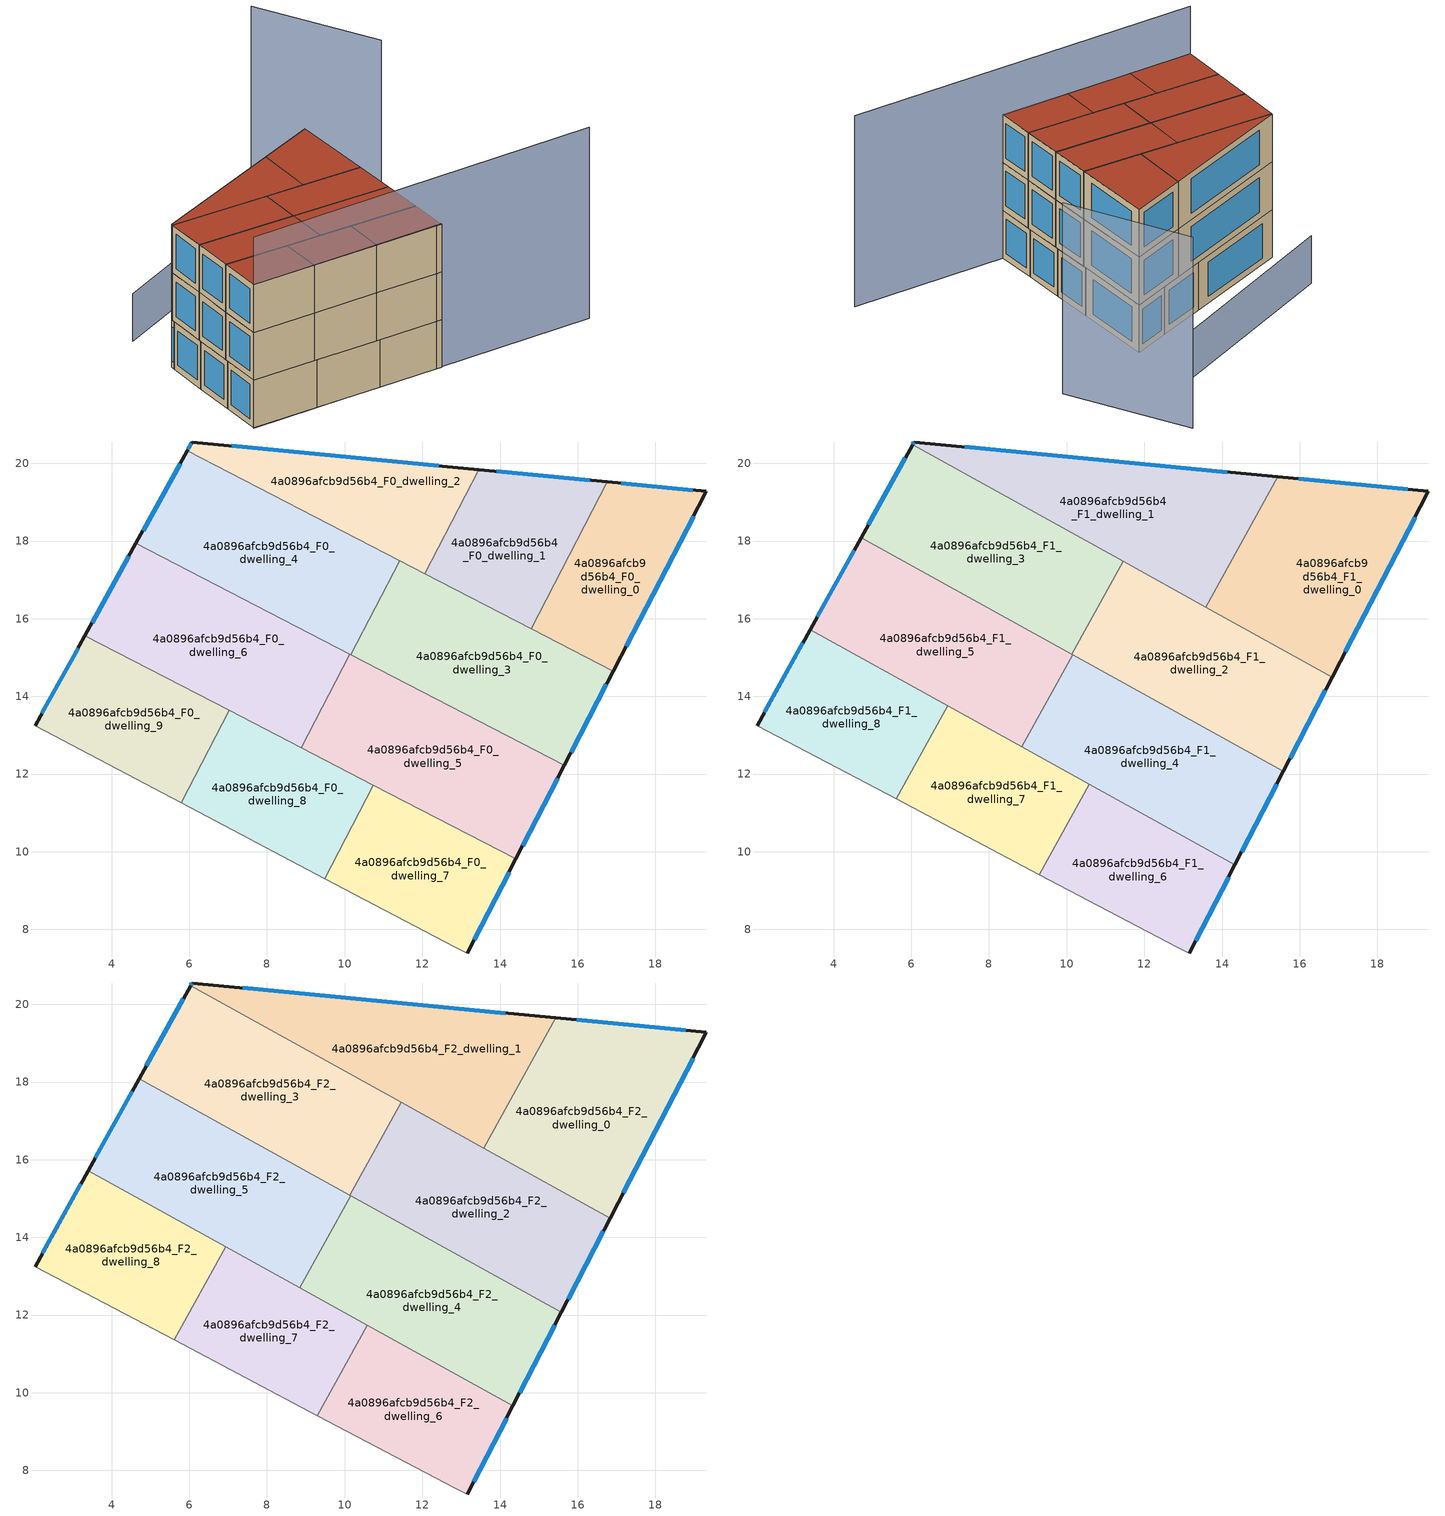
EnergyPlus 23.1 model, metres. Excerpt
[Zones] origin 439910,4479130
4a0896afcb9d56b4_F0_dwelling_0
 floor ground (EU_floor_Construction): 19.32,19.28 16.91,14.64 14.8,15.74 16.77,19.52 z0
 wall outside (EU_wall_Construction): 16.91,14.64 19.32,19.28 16.77,19.52 z0:3
 wall to 4a0896afcb9d56b4_F0_dwelling_1 (EU_wall_Construction): 16.77,19.52 14.8,15.74 z0:3
 wall to 4a0896afcb9d56b4_F0_dwelling_3 (EU_wall_Construction): 14.8,15.74 16.91,14.64 z0:3
 window (EU_Window_Construction): 18.96,19.31 17.12,19.49 / 17.25,15.29 18.98,18.63 z0.42:2.58
4a0896afcb9d56b4_F0_dwelling_1
 floor ground (EU_floor_Construction): 16.77,19.52 14.8,15.74 12.06,17.16 13.45,19.84 z0
 wall outside (EU_wall_Construction): 16.77,19.52 13.45,19.84 z0:3
 wall to 4a0896afcb9d56b4_F0_dwelling_2 (EU_wall_Construction): 13.45,19.84 12.06,17.16 z0:3
 wall to 4a0896afcb9d56b4_F0_dwelling_3 (EU_wall_Construction): 12.06,17.16 14.8,15.74 z0:3
 window (EU_Window_Construction): 16.31,19.57 13.91,19.8 z0.42:2.58
4a0896afcb9d56b4_F0_dwelling_2
 floor ground (EU_floor_Construction): 13.45,19.84 12.06,17.16 5.95,20.33 6.07,20.55 z0
 wall outside (EU_wall_Construction): 13.45,19.84 6.07,20.55 5.95,20.33 z0:3
 wall to 4a0896afcb9d56b4_F0_dwelling_4 (EU_wall_Construction): 5.95,20.33 11.41,17.49 z0:3
 wall to 4a0896afcb9d56b4_F0_dwelling_3 (EU_wall_Construction): 11.41,17.49 12.06,17.16 z0:3
 window (EU_Window_Construction): 6.06,20.52 5.97,20.36 / 12.43,19.94 7.1,20.45 z0.42:2.58
4a0896afcb9d56b4_F0_dwelling_3
 floor ground (EU_floor_Construction): 16.91,14.64 15.66,12.22 10.16,15.07 11.41,17.49 z0
 wall outside (EU_wall_Construction): 15.66,12.22 16.91,14.64 z0:3
 wall to 4a0896afcb9d56b4_F0_dwelling_4 (EU_wall_Construction): 11.41,17.49 10.16,15.07 z0:3
 wall to 4a0896afcb9d56b4_F0_dwelling_5 (EU_wall_Construction): 10.16,15.07 15.66,12.22 z0:3
 window (EU_Window_Construction): 15.83,12.56 16.74,14.31 z0.42:2.58
4a0896afcb9d56b4_F0_dwelling_4
 floor ground (EU_floor_Construction): 11.41,17.49 10.16,15.07 4.63,17.94 5.95,20.33 z0
 wall outside (EU_wall_Construction): 5.95,20.33 4.63,17.94 z0:3
 wall to 4a0896afcb9d56b4_F0_dwelling_6 (EU_wall_Construction): 4.63,17.94 10.13,15.09 z0:3
 wall to 4a0896afcb9d56b4_F0_dwelling_5 (EU_wall_Construction): 10.13,15.09 10.16,15.07 z0:3
 window (EU_Window_Construction): 5.77,19.99 4.81,18.27 z0.42:2.58
4a0896afcb9d56b4_F0_dwelling_5
 floor ground (EU_floor_Construction): 15.66,12.22 14.41,9.82 8.88,12.68 10.13,15.09 z0
 wall outside (EU_wall_Construction): 14.41,9.82 15.66,12.22 z0:3
 wall to 4a0896afcb9d56b4_F0_dwelling_6 (EU_wall_Construction): 10.13,15.09 8.88,12.68 z0:3
 wall to 4a0896afcb9d56b4_F0_dwelling_7 (EU_wall_Construction): 10.74,11.72 14.41,9.82 z0:3
 wall to 4a0896afcb9d56b4_F0_dwelling_8 (EU_wall_Construction): 8.88,12.68 10.74,11.72 z0:3
 window (EU_Window_Construction): 14.58,10.15 15.49,11.89 z0.42:2.58
4a0896afcb9d56b4_F0_dwelling_6
 floor ground (EU_floor_Construction): 10.13,15.09 8.88,12.68 3.31,15.57 4.63,17.94 z0
 wall outside (EU_wall_Construction): 4.63,17.94 3.31,15.57 z0:3
 wall to 4a0896afcb9d56b4_F0_dwelling_9 (EU_wall_Construction): 3.31,15.57 7.03,13.64 z0:3
 wall to 4a0896afcb9d56b4_F0_dwelling_8 (EU_wall_Construction): 7.03,13.64 8.88,12.68 z0:3
 window (EU_Window_Construction): 4.45,17.61 3.5,15.89 z0.42:2.58
4a0896afcb9d56b4_F0_dwelling_7
 floor ground (EU_floor_Construction): 14.41,9.82 13.16,7.39 12.85,7.54 9.49,9.31 10.74,11.72 z0
 wall outside (EU_wall_Construction): 13.16,7.39 14.41,9.82 z0:3
 wall adiabatic (EU_wall_Construction): 9.49,9.31 12.85,7.54 13.16,7.39 z0:3
 wall to 4a0896afcb9d56b4_F0_dwelling_8 (EU_wall_Construction): 10.74,11.72 9.49,9.31 z0:3
 window (EU_Window_Construction): 13.33,7.73 14.24,9.48 z0.42:2.58
4a0896afcb9d56b4_F0_dwelling_8
 floor ground (EU_floor_Construction): 10.74,11.72 9.49,9.31 5.8,11.26 7.03,13.64 z0
 wall adiabatic (EU_wall_Construction): 5.8,11.26 9.49,9.31 z0:3
 wall to 4a0896afcb9d56b4_F0_dwelling_9 (EU_wall_Construction): 7.03,13.64 5.8,11.26 z0:3
 ceiling adiabatic (EU_roof_Construction): 9.49,9.31 9.3,9.41 10.59,11.73 8.86,12.69 10.74,11.72 7.03,13.64 5.8,11.26 z3
4a0896afcb9d56b4_F0_dwelling_9
 floor ground (EU_floor_Construction): 7.03,13.64 5.8,11.26 2.03,13.24 3.31,15.57 z0
 wall outside (EU_wall_Construction): 3.31,15.57 2.03,13.24 z0:3
 wall adiabatic (EU_wall_Construction): 2.03,13.24 5.8,11.26 z0:3
 window (EU_Window_Construction): 3.14,15.24 2.21,13.57 z0.42:2.58
 ceiling adiabatic (EU_roof_Construction): 5.8,11.26 5.61,11.36 6.91,13.7 7.03,13.64 3.31,15.57 2.03,13.24 z3
4a0896afcb9d56b4_F1_dwelling_0
 floor to 4a0896afcb9d56b4_F0_dwelling_0 (EU_floor_Construction): 19.32,19.28 16.91,14.64 14.8,15.74 16.77,19.52 z3
 floor to 4a0896afcb9d56b4_F0_dwelling_1 (EU_floor_Construction): 16.77,19.52 14.8,15.74 13.61,16.36 15.43,19.65 z3
 floor to 4a0896afcb9d56b4_F0_dwelling_3 (EU_floor_Construction): 16.91,14.64 16.83,14.49 13.58,16.3 13.61,16.36 z3
 wall outside (EU_wall_Construction): 16.83,14.49 19.32,19.28 15.43,19.65 z3:6
 wall to 4a0896afcb9d56b4_F1_dwelling_1 (EU_wall_Construction): 15.43,19.65 13.58,16.3 z3:6
 wall to 4a0896afcb9d56b4_F1_dwelling_2 (EU_wall_Construction): 13.58,16.3 16.83,14.49 z3:6
 window (EU_Window_Construction): 18.78,19.33 15.97,19.6 / 17.18,15.16 18.97,18.61 z3.42:5.58
4a0896afcb9d56b4_F1_dwelling_1
 floor to 4a0896afcb9d56b4_F0_dwelling_1 (EU_floor_Construction): 15.43,19.65 13.61,16.36 12.06,17.16 13.45,19.84 z3
 floor to 4a0896afcb9d56b4_F0_dwelling_2 (EU_floor_Construction): 13.45,19.84 12.06,17.16 11.45,17.47 6.03,20.48 6.07,20.55 z3
 floor adiabatic (EU_floor_Construction): 11.44,17.48 6.03,20.48 11.45,17.47 z3
 floor to 4a0896afcb9d56b4_F0_dwelling_3 (EU_floor_Construction): 13.61,16.36 13.58,16.3 11.45,17.47 z3
 wall outside (EU_wall_Construction): 15.43,19.65 6.07,20.55 6.03,20.48 z3:6
 wall to 4a0896afcb9d56b4_F1_dwelling_3 (EU_wall_Construction): 6.03,20.48 11.45,17.47 z3:6
 wall to 4a0896afcb9d56b4_F1_dwelling_2 (EU_wall_Construction): 11.45,17.47 13.58,16.3 z3:6
 window (EU_Window_Construction): 6.07,20.54 6.04,20.49 / 14.13,19.77 7.37,20.42 z3.42:5.58
4a0896afcb9d56b4_F1_dwelling_2
 floor to 4a0896afcb9d56b4_F0_dwelling_3 (EU_floor_Construction): 16.83,14.49 15.66,12.22 10.16,15.07 10.74,16.18 11.45,17.47 z3
 floor to 4a0896afcb9d56b4_F0_dwelling_5 (EU_floor_Construction): 15.66,12.22 15.58,12.07 10.16,15.07 z3
 floor to 4a0896afcb9d56b4_F0_dwelling_4 (EU_floor_Construction): 10.74,16.18 10.16,15.07 10.13,15.09 z3
 wall outside (EU_wall_Construction): 15.58,12.07 16.83,14.49 z3:6
 wall to 4a0896afcb9d56b4_F1_dwelling_3 (EU_wall_Construction): 11.45,17.47 10.13,15.09 z3:6
 wall to 4a0896afcb9d56b4_F1_dwelling_4 (EU_wall_Construction): 10.16,15.07 15.58,12.07 z3:6
 wall to 4a0896afcb9d56b4_F1_dwelling_5 (EU_wall_Construction): 10.13,15.09 10.16,15.07 z3:6
 window (EU_Window_Construction): 15.75,12.4 16.66,14.15 z3.42:5.58
4a0896afcb9d56b4_F1_dwelling_3
 floor to 4a0896afcb9d56b4_F0_dwelling_2 (EU_floor_Construction): 11.45,17.47 5.95,20.32 6.03,20.48 z3
 floor to 4a0896afcb9d56b4_F0_dwelling_4 (EU_floor_Construction): 11.41,17.49 10.75,16.21 10.13,15.09 4.71,18.09 5.95,20.32 z3
 floor to 4a0896afcb9d56b4_F0_dwelling_3 (EU_floor_Construction): 11.45,17.47 10.75,16.21 11.41,17.49 z3
 wall outside (EU_wall_Construction): 6.03,20.48 4.71,18.09 z3:6
 wall to 4a0896afcb9d56b4_F1_dwelling_5 (EU_wall_Construction): 4.71,18.09 10.13,15.09 z3:6
 window (EU_Window_Construction): 5.85,20.14 4.9,18.42 z3.42:5.58
4a0896afcb9d56b4_F1_dwelling_4
 floor to 4a0896afcb9d56b4_F0_dwelling_5 (EU_floor_Construction): 15.58,12.07 14.41,9.82 8.88,12.68 9.47,13.81 10.16,15.07 z3
 floor to 4a0896afcb9d56b4_F0_dwelling_7 (EU_floor_Construction): 14.41,9.82 14.33,9.66 10.71,11.66 10.74,11.72 z3
 floor to 4a0896afcb9d56b4_F0_dwelling_8 (EU_floor_Construction): 10.74,11.72 10.71,11.67 8.86,12.69 z3
 floor to 4a0896afcb9d56b4_F0_dwelling_6 (EU_floor_Construction): 9.47,13.81 8.88,12.68 8.85,12.7 z3
 wall outside (EU_wall_Construction): 14.33,9.66 15.58,12.07 z3:6
 wall to 4a0896afcb9d56b4_F1_dwelling_5 (EU_wall_Construction): 10.16,15.07 8.85,12.7 z3:6
 wall to 4a0896afcb9d56b4_F1_dwelling_6 (EU_wall_Construction): 10.59,11.73 14.33,9.66 z3:6
 wall to 4a0896afcb9d56b4_F1_dwelling_7 (EU_wall_Construction): 8.85,12.7 10.59,11.73 z3:6
 window (EU_Window_Construction): 14.5,9.99 15.41,11.73 z3.42:5.58
4a0896afcb9d56b4_F1_dwelling_5
 floor to 4a0896afcb9d56b4_F0_dwelling_6 (EU_floor_Construction): 10.13,15.09 9.47,13.81 8.85,12.7 3.4,15.72 4.63,17.94 z3
 floor to 4a0896afcb9d56b4_F0_dwelling_4 (EU_floor_Construction): 10.16,15.07 4.63,17.94 4.71,18.09 z3
 floor to 4a0896afcb9d56b4_F0_dwelling_5 (EU_floor_Construction): 10.16,15.07 9.47,13.81 10.13,15.09 z3
 wall outside (EU_wall_Construction): 4.71,18.09 3.4,15.72 z3:6
 wall to 4a0896afcb9d56b4_F1_dwelling_8 (EU_wall_Construction): 3.4,15.72 6.94,13.76 z3:6
 wall to 4a0896afcb9d56b4_F1_dwelling_7 (EU_wall_Construction): 6.94,13.76 8.85,12.7 z3:6
 window (EU_Window_Construction): 4.53,17.76 3.58,16.05 z3.42:5.58
4a0896afcb9d56b4_F1_dwelling_6
 floor to 4a0896afcb9d56b4_F0_dwelling_7 (EU_floor_Construction): 14.33,9.66 13.16,7.39 12.85,7.54 9.49,9.31 10.71,11.67 z3
 floor to 4a0896afcb9d56b4_F0_dwelling_8 (EU_floor_Construction): 10.71,11.67 9.49,9.31 9.3,9.41 10.59,11.74 z3
 wall outside (EU_wall_Construction): 13.16,7.39 14.33,9.66 z3:6
 wall adiabatic (EU_wall_Construction): 9.3,9.41 12.85,7.54 13.16,7.39 z3:6
 wall to 4a0896afcb9d56b4_F1_dwelling_7 (EU_wall_Construction): 10.59,11.74 9.3,9.41 z3:6
 window (EU_Window_Construction): 13.32,7.71 14.17,9.35 z3.42:5.58
4a0896afcb9d56b4_F1_dwelling_7
 floor adiabatic (EU_floor_Construction): 10.59,11.74 9.3,9.41 5.8,11.26 7.03,13.64 8.88,12.68 z3
 floor to 4a0896afcb9d56b4_F0_dwelling_6 (EU_floor_Construction): 8.85,12.7 8.88,12.68 7.03,13.64 6.91,13.7 6.94,13.76 z3
 floor to 4a0896afcb9d56b4_F0_dwelling_9 (EU_floor_Construction): 7.03,13.64 5.8,11.26 5.61,11.36 6.91,13.7 z3
 wall adiabatic (EU_wall_Construction): 5.61,11.36 9.3,9.41 z3:6
 wall to 4a0896afcb9d56b4_F1_dwelling_8 (EU_wall_Construction): 6.94,13.76 5.61,11.36 z3:6
4a0896afcb9d56b4_F1_dwelling_8
 floor to 4a0896afcb9d56b4_F0_dwelling_6 (EU_floor_Construction): 6.94,13.76 6.91,13.7 3.31,15.56 3.4,15.72 z3
 floor adiabatic (EU_floor_Construction): 6.91,13.7 5.61,11.36 2.03,13.24 3.31,15.56 z3
 wall outside (EU_wall_Construction): 3.4,15.72 2.03,13.24 z3:6
 wall adiabatic (EU_wall_Construction): 2.03,13.24 5.61,11.36 z3:6
 window (EU_Window_Construction): 3.21,15.37 2.22,13.59 z3.42:5.58
4a0896afcb9d56b4_F2_dwelling_0
 floor to 4a0896afcb9d56b4_F1_dwelling_0 (EU_floor_Construction): 19.32,19.28 16.83,14.49 13.58,16.3 15.43,19.65 z6
 wall outside (EU_wall_Construction): 16.83,14.49 19.32,19.28 15.43,19.65 z6:9
 wall to 4a0896afcb9d56b4_F2_dwelling_1 (EU_wall_Construction): 15.43,19.65 13.58,16.3 z6:9
 wall to 4a0896afcb9d56b4_F2_dwelling_2 (EU_wall_Construction): 13.58,16.3 16.83,14.49 z6:9
 window (EU_Window_Construction): 18.78,19.33 15.97,19.6 / 17.18,15.16 18.97,18.61 z6.42:8.58
 roof outside (EU_roof_Construction): 16.83,14.49 19.32,19.28 15.43,19.65 13.58,16.3 z9
4a0896afcb9d56b4_F2_dwelling_1
 floor to 4a0896afcb9d56b4_F1_dwelling_1 (EU_floor_Construction): 15.43,19.65 13.58,16.3 6.03,20.48 6.07,20.55 z6
 wall outside (EU_wall_Construction): 15.43,19.65 6.07,20.55 6.03,20.48 z6:9
 wall to 4a0896afcb9d56b4_F2_dwelling_3 (EU_wall_Construction): 6.03,20.48 11.45,17.47 z6:9
 wall to 4a0896afcb9d56b4_F2_dwelling_2 (EU_wall_Construction): 11.45,17.47 13.58,16.3 z6:9
 window (EU_Window_Construction): 6.07,20.54 6.04,20.49 / 14.13,19.77 7.37,20.42 z6.42:8.58
 roof outside (EU_roof_Construction): 13.58,16.3 15.43,19.65 6.07,20.55 6.03,20.48 z9
4a0896afcb9d56b4_F2_dwelling_2
 floor to 4a0896afcb9d56b4_F1_dwelling_2 (EU_floor_Construction): 16.83,14.49 15.58,12.07 10.13,15.09 11.45,17.47 z6
 wall outside (EU_wall_Construction): 15.58,12.07 16.83,14.49 z6:9
 wall to 4a0896afcb9d56b4_F2_dwelling_3 (EU_wall_Construction): 11.45,17.47 10.13,15.09 z6:9
 wall to 4a0896afcb9d56b4_F2_dwelling_4 (EU_wall_Construction): 10.16,15.07 15.58,12.07 z6:9
 wall to 4a0896afcb9d56b4_F2_dwelling_5 (EU_wall_Construction): 10.13,15.09 10.16,15.07 z6:9
 window (EU_Window_Construction): 15.75,12.4 16.66,14.15 z6.42:8.58
 roof outside (EU_roof_Construction): 15.58,12.07 16.83,14.49 11.45,17.47 10.13,15.09 z9
4a0896afcb9d56b4_F2_dwelling_3
 floor to 4a0896afcb9d56b4_F1_dwelling_3 (EU_floor_Construction): 11.45,17.47 10.13,15.09 4.71,18.09 6.03,20.48 z6
 wall outside (EU_wall_Construction): 6.03,20.48 4.71,18.09 z6:9
 wall to 4a0896afcb9d56b4_F2_dwelling_5 (EU_wall_Construction): 4.71,18.09 10.13,15.09 z6:9
 window (EU_Window_Construction): 5.85,20.14 4.9,18.42 z6.42:8.58
 roof outside (EU_roof_Construction): 10.13,15.09 11.45,17.47 6.03,20.48 4.71,18.09 z9
4a0896afcb9d56b4_F2_dwelling_4
 floor to 4a0896afcb9d56b4_F1_dwelling_4 (EU_floor_Construction): 15.58,12.07 14.33,9.66 8.85,12.7 10.16,15.07 z6
 wall outside (EU_wall_Construction): 14.33,9.66 15.58,12.07 z6:9
 wall to 4a0896afcb9d56b4_F2_dwelling_5 (EU_wall_Construction): 10.16,15.07 8.85,12.7 z6:9
 wall to 4a0896afcb9d56b4_F2_dwelling_6 (EU_wall_Construction): 10.59,11.73 14.33,9.66 z6:9
 wall to 4a0896afcb9d56b4_F2_dwelling_7 (EU_wall_Construction): 8.85,12.7 10.59,11.73 z6:9
 window (EU_Window_Construction): 14.5,9.99 15.41,11.73 z6.42:8.58
 roof outside (EU_roof_Construction): 14.33,9.66 15.58,12.07 10.16,15.07 8.85,12.7 z9
4a0896afcb9d56b4_F2_dwelling_5
 floor to 4a0896afcb9d56b4_F1_dwelling_5 (EU_floor_Construction): 10.16,15.07 8.85,12.7 3.4,15.72 4.71,18.09 z6
 wall outside (EU_wall_Construction): 4.71,18.09 3.4,15.72 z6:9
 wall to 4a0896afcb9d56b4_F2_dwelling_8 (EU_wall_Construction): 3.4,15.72 6.94,13.76 z6:9
 wall to 4a0896afcb9d56b4_F2_dwelling_7 (EU_wall_Construction): 6.94,13.76 8.85,12.7 z6:9
 window (EU_Window_Construction): 4.53,17.76 3.58,16.05 z6.42:8.58
 roof outside (EU_roof_Construction): 8.85,12.7 10.16,15.07 4.71,18.09 3.4,15.72 z9
4a0896afcb9d56b4_F2_dwelling_6
 floor to 4a0896afcb9d56b4_F1_dwelling_6 (EU_floor_Construction): 14.33,9.66 13.16,7.39 12.85,7.54 9.3,9.41 10.59,11.74 z6
 wall outside (EU_wall_Construction): 13.16,7.39 14.33,9.66 z6:9
 wall adiabatic (EU_wall_Construction): 9.3,9.41 12.85,7.54 13.16,7.39 z6:9
 wall to 4a0896afcb9d56b4_F2_dwelling_7 (EU_wall_Construction): 10.59,11.74 9.3,9.41 z6:9
 window (EU_Window_Construction): 13.32,7.71 14.17,9.35 z6.42:8.58
 roof outside (EU_roof_Construction): 13.16,7.39 14.33,9.66 10.59,11.74 9.3,9.41 12.85,7.54 z9
4a0896afcb9d56b4_F2_dwelling_7
 floor to 4a0896afcb9d56b4_F1_dwelling_7 (EU_floor_Construction): 10.59,11.74 9.3,9.41 5.61,11.36 6.94,13.76 z6
 wall adiabatic (EU_wall_Construction): 5.61,11.36 9.3,9.41 z6:9
 wall to 4a0896afcb9d56b4_F2_dwelling_8 (EU_wall_Construction): 6.94,13.76 5.61,11.36 z6:9
 roof outside (EU_roof_Construction): 9.3,9.41 10.59,11.74 6.94,13.76 5.61,11.36 z9
4a0896afcb9d56b4_F2_dwelling_8
 floor to 4a0896afcb9d56b4_F1_dwelling_8 (EU_floor_Construction): 6.94,13.76 5.61,11.36 2.03,13.24 3.4,15.72 z6
 wall outside (EU_wall_Construction): 3.4,15.72 2.03,13.24 z6:9
 wall adiabatic (EU_wall_Construction): 2.03,13.24 5.61,11.36 z6:9
 window (EU_Window_Construction): 3.21,15.37 2.22,13.59 z6.42:8.58
 roof outside (EU_roof_Construction): 5.61,11.36 6.94,13.76 3.4,15.72 2.03,13.24 z9
shading: 2.03,13.24 22.01,2.91 / 25.49,17.79 25.59,26.02 z0:12; 21.9,23.17 7.74,23.87 z0:3
[Building]
EU S2 Campaign: North Axis=0; Terrain=City; Solar Distribution=FullExterior
[Site:Location]
Madrid: Latitude=40.5; Longitude=-3.5; Time Zone=1; Elevation=609
[SizingPeriod:WeatherFileDays]
AnnualSizingPeriod: Begin Month=1; Begin Day of Month=1; End Month=12; End Day of Month=31; Day of Week for Start Day=Monday; Use Weather File Daylight Saving Period=No; Use Weather File Rain and Snow Indicators=No
[MATERIAL]
EU_InternalMass_Material: Roughness=MediumRough; Thickness=0.1; Conductivity=1; Density=1800; Specific Heat=900; Thermal Absorptance=0.9; Solar Absorptance=0.7; Visible Absorptance=0.7
[MATERIAL:NOMASS] Roughness=MediumRough; Thermal Absorptance=0.9; Solar Absorptance=0.7; Visible Absorptance=0.7
Name | Thermal Resistance
EU_wall_NoMass | 1.60022
EU_roof_NoMass | 1.57597
EU_floor_NoMass | 0.470652
[WINDOWMATERIAL:SIMPLEGLAZINGSYSTEM]
EU_Window_SimpleGlazing: UFactor=3.28802; Solar Heat Gain Coefficient=0.85; Visible Transmittance=0.85
[CONSTRUCTION]
EU_wall_Construction: EU_wall_NoMass
EU_roof_Construction: EU_roof_NoMass
EU_floor_Construction: EU_floor_NoMass
EU_InternalMass_Construction: EU_InternalMass_Material
EU_Window_Construction: EU_Window_SimpleGlazing
[ZONE] Type=1; Multiplier=1; Ceiling Height=autocalculate; Floor Area=autocalculate; Part of Total Floor Area=Yes
Name | Volume
4a0896afcb9d56b4_F0_dwelling_0 | 33.7998
4a0896afcb9d56b4_F1_dwelling_0; 4a0896afcb9d56b4_F2_dwelling_0 | 50.6733
4a0896afcb9d56b4_F0_dwelling_1 | 33.7877
4a0896afcb9d56b4_F1_dwelling_1; 4a0896afcb9d56b4_F2_dwelling_1 | 50.6777
4a0896afcb9d56b4_F0_dwelling_2 | 33.7914
4a0896afcb9d56b4_F1_dwelling_2; 4a0896afcb9d56b4_F2_dwelling_2 | 50.6741
4a0896afcb9d56b4_F0_dwelling_3 | 50.6814
4a0896afcb9d56b4_F1_dwelling_3; 4a0896afcb9d56b4_F2_dwelling_3 | 50.6799
4a0896afcb9d56b4_F0_dwelling_4 | 50.67
4a0896afcb9d56b4_F1_dwelling_4; 4a0896afcb9d56b4_F2_dwelling_4 | 50.6825
4a0896afcb9d56b4_F0_dwelling_5 | 50.6869
4a0896afcb9d56b4_F1_dwelling_5; 4a0896afcb9d56b4_F2_dwelling_5 | 50.6788
4a0896afcb9d56b4_F0_dwelling_6 | 50.6887
4a0896afcb9d56b4_F1_dwelling_6; 4a0896afcb9d56b4_F2_dwelling_6 | 33.791
4a0896afcb9d56b4_F0_dwelling_7 | 33.7899
4a0896afcb9d56b4_F1_dwelling_7; 4a0896afcb9d56b4_F2_dwelling_7 | 33.798
4a0896afcb9d56b4_F0_dwelling_8 | 33.7789
4a0896afcb9d56b4_F1_dwelling_8; 4a0896afcb9d56b4_F2_dwelling_8 | 33.7863
4a0896afcb9d56b4_F0_dwelling_9 | 33.7866
[INTERNALMASS] Construction=EU_InternalMass_Construction
Name | Zone or ZoneList | Surface Area
4a0896afcb9d56b4_F0_dwelling_0_EU_InternalMass | 4a0896afcb9d56b4_F0_dwelling_0 | 11.2667
4a0896afcb9d56b4_F0_dwelling_1_EU_InternalMass | 4a0896afcb9d56b4_F0_dwelling_1 | 11.2627
4a0896afcb9d56b4_F0_dwelling_2_EU_InternalMass | 4a0896afcb9d56b4_F0_dwelling_2 | 11.2639
4a0896afcb9d56b4_F0_dwelling_3_EU_InternalMass | 4a0896afcb9d56b4_F0_dwelling_3 | 16.8939
4a0896afcb9d56b4_F0_dwelling_4_EU_InternalMass | 4a0896afcb9d56b4_F0_dwelling_4 | 16.8899
4a0896afcb9d56b4_F0_dwelling_5_EU_InternalMass | 4a0896afcb9d56b4_F0_dwelling_5 | 16.8957
4a0896afcb9d56b4_F0_dwelling_6_EU_InternalMass | 4a0896afcb9d56b4_F0_dwelling_6 | 16.8962
4a0896afcb9d56b4_F0_dwelling_7_EU_InternalMass | 4a0896afcb9d56b4_F0_dwelling_7 | 11.2633
4a0896afcb9d56b4_F0_dwelling_8_EU_InternalMass | 4a0896afcb9d56b4_F0_dwelling_8 | 11.2595
4a0896afcb9d56b4_F0_dwelling_9_EU_InternalMass | 4a0896afcb9d56b4_F0_dwelling_9 | 11.2624
4a0896afcb9d56b4_F1_dwelling_0_EU_InternalMass | 4a0896afcb9d56b4_F1_dwelling_0 | 16.8912
4a0896afcb9d56b4_F1_dwelling_1_EU_InternalMass | 4a0896afcb9d56b4_F1_dwelling_1 | 16.8925
4a0896afcb9d56b4_F1_dwelling_2_EU_InternalMass | 4a0896afcb9d56b4_F1_dwelling_2 | 16.8914
4a0896afcb9d56b4_F1_dwelling_3_EU_InternalMass | 4a0896afcb9d56b4_F1_dwelling_3 | 16.8933
4a0896afcb9d56b4_F1_dwelling_4_EU_InternalMass | 4a0896afcb9d56b4_F1_dwelling_4 | 16.8941
4a0896afcb9d56b4_F1_dwelling_5_EU_InternalMass | 4a0896afcb9d56b4_F1_dwelling_5 | 16.893
4a0896afcb9d56b4_F1_dwelling_6_EU_InternalMass | 4a0896afcb9d56b4_F1_dwelling_6 | 11.2636
4a0896afcb9d56b4_F1_dwelling_7_EU_InternalMass | 4a0896afcb9d56b4_F1_dwelling_7 | 11.266
4a0896afcb9d56b4_F1_dwelling_8_EU_InternalMass | 4a0896afcb9d56b4_F1_dwelling_8 | 11.2623
4a0896afcb9d56b4_F2_dwelling_0_EU_InternalMass | 4a0896afcb9d56b4_F2_dwelling_0 | 16.8912
4a0896afcb9d56b4_F2_dwelling_1_EU_InternalMass | 4a0896afcb9d56b4_F2_dwelling_1 | 16.8925
4a0896afcb9d56b4_F2_dwelling_2_EU_InternalMass | 4a0896afcb9d56b4_F2_dwelling_2 | 16.8914
4a0896afcb9d56b4_F2_dwelling_3_EU_InternalMass | 4a0896afcb9d56b4_F2_dwelling_3 | 16.8933
4a0896afcb9d56b4_F2_dwelling_4_EU_InternalMass | 4a0896afcb9d56b4_F2_dwelling_4 | 16.8941
4a0896afcb9d56b4_F2_dwelling_5_EU_InternalMass | 4a0896afcb9d56b4_F2_dwelling_5 | 16.893
4a0896afcb9d56b4_F2_dwelling_6_EU_InternalMass | 4a0896afcb9d56b4_F2_dwelling_6 | 11.2636
4a0896afcb9d56b4_F2_dwelling_7_EU_InternalMass | 4a0896afcb9d56b4_F2_dwelling_7 | 11.266
4a0896afcb9d56b4_F2_dwelling_8_EU_InternalMass | 4a0896afcb9d56b4_F2_dwelling_8 | 11.2623
[OTHEREQUIPMENT] Fuel Type=Electricity; Design Level Calculation Method=Watts/Area; Power per Zone Floor Area=1; Fraction Latent=0; Fraction Radiant=0; Fraction Lost=0; Carbon Dioxide Generation Rate=0; EndUse Subcategory=EU_Step8_InternalGains
Name | Zone or ZoneList or Space or SpaceList | Schedule
EU_Step8_InternalGain_4a0896afcb9d56b4_F0_dwelling_0_f000 | 4a0896afcb9d56b4_F0_dwelling_0 | EU_Step8_GainSchedule_4a0896afcb9d56b4_F0_dwelling_0_f000
EU_Step8_InternalGain_4a0896afcb9d56b4_F0_dwelling_1_f000 | 4a0896afcb9d56b4_F0_dwelling_1 | EU_Step8_GainSchedule_4a0896afcb9d56b4_F0_dwelling_1_f000
EU_Step8_InternalGain_4a0896afcb9d56b4_F0_dwelling_2_f000 | 4a0896afcb9d56b4_F0_dwelling_2 | EU_Step8_GainSchedule_4a0896afcb9d56b4_F0_dwelling_2_f000
EU_Step8_InternalGain_4a0896afcb9d56b4_F0_dwelling_3_f000 | 4a0896afcb9d56b4_F0_dwelling_3 | EU_Step8_GainSchedule_4a0896afcb9d56b4_F0_dwelling_3_f000
EU_Step8_InternalGain_4a0896afcb9d56b4_F0_dwelling_4_f000 | 4a0896afcb9d56b4_F0_dwelling_4 | EU_Step8_GainSchedule_4a0896afcb9d56b4_F0_dwelling_4_f000
EU_Step8_InternalGain_4a0896afcb9d56b4_F0_dwelling_5_f000 | 4a0896afcb9d56b4_F0_dwelling_5 | EU_Step8_GainSchedule_4a0896afcb9d56b4_F0_dwelling_5_f000
EU_Step8_InternalGain_4a0896afcb9d56b4_F0_dwelling_6_f000 | 4a0896afcb9d56b4_F0_dwelling_6 | EU_Step8_GainSchedule_4a0896afcb9d56b4_F0_dwelling_6_f000
EU_Step8_InternalGain_4a0896afcb9d56b4_F0_dwelling_7_f000 | 4a0896afcb9d56b4_F0_dwelling_7 | EU_Step8_GainSchedule_4a0896afcb9d56b4_F0_dwelling_7_f000
EU_Step8_InternalGain_4a0896afcb9d56b4_F0_dwelling_8_f000 | 4a0896afcb9d56b4_F0_dwelling_8 | EU_Step8_GainSchedule_4a0896afcb9d56b4_F0_dwelling_8_f000
EU_Step8_InternalGain_4a0896afcb9d56b4_F0_dwelling_9_f000 | 4a0896afcb9d56b4_F0_dwelling_9 | EU_Step8_GainSchedule_4a0896afcb9d56b4_F0_dwelling_9_f000
EU_Step8_InternalGain_4a0896afcb9d56b4_F1_dwelling_0_f000 | 4a0896afcb9d56b4_F1_dwelling_0 | EU_Step8_GainSchedule_4a0896afcb9d56b4_F1_dwelling_0_f000
EU_Step8_InternalGain_4a0896afcb9d56b4_F1_dwelling_1_f000 | 4a0896afcb9d56b4_F1_dwelling_1 | EU_Step8_GainSchedule_4a0896afcb9d56b4_F1_dwelling_1_f000
EU_Step8_InternalGain_4a0896afcb9d56b4_F1_dwelling_2_f000 | 4a0896afcb9d56b4_F1_dwelling_2 | EU_Step8_GainSchedule_4a0896afcb9d56b4_F1_dwelling_2_f000
EU_Step8_InternalGain_4a0896afcb9d56b4_F1_dwelling_3_f000 | 4a0896afcb9d56b4_F1_dwelling_3 | EU_Step8_GainSchedule_4a0896afcb9d56b4_F1_dwelling_3_f000
EU_Step8_InternalGain_4a0896afcb9d56b4_F1_dwelling_4_f000 | 4a0896afcb9d56b4_F1_dwelling_4 | EU_Step8_GainSchedule_4a0896afcb9d56b4_F1_dwelling_4_f000
EU_Step8_InternalGain_4a0896afcb9d56b4_F1_dwelling_5_f000 | 4a0896afcb9d56b4_F1_dwelling_5 | EU_Step8_GainSchedule_4a0896afcb9d56b4_F1_dwelling_5_f000
EU_Step8_InternalGain_4a0896afcb9d56b4_F1_dwelling_6_f000 | 4a0896afcb9d56b4_F1_dwelling_6 | EU_Step8_GainSchedule_4a0896afcb9d56b4_F1_dwelling_6_f000
EU_Step8_InternalGain_4a0896afcb9d56b4_F1_dwelling_7_f000 | 4a0896afcb9d56b4_F1_dwelling_7 | EU_Step8_GainSchedule_4a0896afcb9d56b4_F1_dwelling_7_f000
EU_Step8_InternalGain_4a0896afcb9d56b4_F1_dwelling_8_f000 | 4a0896afcb9d56b4_F1_dwelling_8 | EU_Step8_GainSchedule_4a0896afcb9d56b4_F1_dwelling_8_f000
EU_Step8_InternalGain_4a0896afcb9d56b4_F2_dwelling_0_f000 | 4a0896afcb9d56b4_F2_dwelling_0 | EU_Step8_GainSchedule_4a0896afcb9d56b4_F2_dwelling_0_f000
EU_Step8_InternalGain_4a0896afcb9d56b4_F2_dwelling_1_f000 | 4a0896afcb9d56b4_F2_dwelling_1 | EU_Step8_GainSchedule_4a0896afcb9d56b4_F2_dwelling_1_f000
EU_Step8_InternalGain_4a0896afcb9d56b4_F2_dwelling_2_f000 | 4a0896afcb9d56b4_F2_dwelling_2 | EU_Step8_GainSchedule_4a0896afcb9d56b4_F2_dwelling_2_f000
EU_Step8_InternalGain_4a0896afcb9d56b4_F2_dwelling_3_f000 | 4a0896afcb9d56b4_F2_dwelling_3 | EU_Step8_GainSchedule_4a0896afcb9d56b4_F2_dwelling_3_f000
EU_Step8_InternalGain_4a0896afcb9d56b4_F2_dwelling_4_f000 | 4a0896afcb9d56b4_F2_dwelling_4 | EU_Step8_GainSchedule_4a0896afcb9d56b4_F2_dwelling_4_f000
EU_Step8_InternalGain_4a0896afcb9d56b4_F2_dwelling_5_f000 | 4a0896afcb9d56b4_F2_dwelling_5 | EU_Step8_GainSchedule_4a0896afcb9d56b4_F2_dwelling_5_f000
EU_Step8_InternalGain_4a0896afcb9d56b4_F2_dwelling_6_f000 | 4a0896afcb9d56b4_F2_dwelling_6 | EU_Step8_GainSchedule_4a0896afcb9d56b4_F2_dwelling_6_f000
EU_Step8_InternalGain_4a0896afcb9d56b4_F2_dwelling_7_f000 | 4a0896afcb9d56b4_F2_dwelling_7 | EU_Step8_GainSchedule_4a0896afcb9d56b4_F2_dwelling_7_f000
EU_Step8_InternalGain_4a0896afcb9d56b4_F2_dwelling_8_f000 | 4a0896afcb9d56b4_F2_dwelling_8 | EU_Step8_GainSchedule_4a0896afcb9d56b4_F2_dwelling_8_f000
[ZONEVENTILATION:DESIGNFLOWRATE] Schedule=EU_AlwaysOn; Design Flow Rate Calculation Method=AirChanges/Hour; Air Changes per Hour=0.480704; Ventilation Type=Natural; Fan Pressure Rise=0; Fan Total Efficiency=1; Constant Term Coefficient=1; Temperature Term Coefficient=0; Velocity Term Coefficient=0; Velocity Squared Term Coefficient=0; Minimum Indoor Temperature=-100; Maximum Indoor Temperature=100; Delta Temperature=-100; Minimum Outdoor Temperature=-100; Maximum Outdoor Temperature=100; Maximum Wind Speed=40
Name | Zone or ZoneList or Space or SpaceList
EU_ConstantAir_4a0896afcb9d56b4_F0_dwelling_0 | 4a0896afcb9d56b4_F0_dwelling_0
EU_ConstantAir_4a0896afcb9d56b4_F0_dwelling_1 | 4a0896afcb9d56b4_F0_dwelling_1
EU_ConstantAir_4a0896afcb9d56b4_F0_dwelling_2 | 4a0896afcb9d56b4_F0_dwelling_2
EU_ConstantAir_4a0896afcb9d56b4_F0_dwelling_3 | 4a0896afcb9d56b4_F0_dwelling_3
EU_ConstantAir_4a0896afcb9d56b4_F0_dwelling_4 | 4a0896afcb9d56b4_F0_dwelling_4
EU_ConstantAir_4a0896afcb9d56b4_F0_dwelling_5 | 4a0896afcb9d56b4_F0_dwelling_5
EU_ConstantAir_4a0896afcb9d56b4_F0_dwelling_6 | 4a0896afcb9d56b4_F0_dwelling_6
EU_ConstantAir_4a0896afcb9d56b4_F0_dwelling_7 | 4a0896afcb9d56b4_F0_dwelling_7
EU_ConstantAir_4a0896afcb9d56b4_F0_dwelling_8 | 4a0896afcb9d56b4_F0_dwelling_8
EU_ConstantAir_4a0896afcb9d56b4_F0_dwelling_9 | 4a0896afcb9d56b4_F0_dwelling_9
EU_ConstantAir_4a0896afcb9d56b4_F1_dwelling_0 | 4a0896afcb9d56b4_F1_dwelling_0
EU_ConstantAir_4a0896afcb9d56b4_F1_dwelling_1 | 4a0896afcb9d56b4_F1_dwelling_1
EU_ConstantAir_4a0896afcb9d56b4_F1_dwelling_2 | 4a0896afcb9d56b4_F1_dwelling_2
EU_ConstantAir_4a0896afcb9d56b4_F1_dwelling_3 | 4a0896afcb9d56b4_F1_dwelling_3
EU_ConstantAir_4a0896afcb9d56b4_F1_dwelling_4 | 4a0896afcb9d56b4_F1_dwelling_4
EU_ConstantAir_4a0896afcb9d56b4_F1_dwelling_5 | 4a0896afcb9d56b4_F1_dwelling_5
EU_ConstantAir_4a0896afcb9d56b4_F1_dwelling_6 | 4a0896afcb9d56b4_F1_dwelling_6
EU_ConstantAir_4a0896afcb9d56b4_F1_dwelling_7 | 4a0896afcb9d56b4_F1_dwelling_7
EU_ConstantAir_4a0896afcb9d56b4_F1_dwelling_8 | 4a0896afcb9d56b4_F1_dwelling_8
EU_ConstantAir_4a0896afcb9d56b4_F2_dwelling_0 | 4a0896afcb9d56b4_F2_dwelling_0
EU_ConstantAir_4a0896afcb9d56b4_F2_dwelling_1 | 4a0896afcb9d56b4_F2_dwelling_1
EU_ConstantAir_4a0896afcb9d56b4_F2_dwelling_2 | 4a0896afcb9d56b4_F2_dwelling_2
EU_ConstantAir_4a0896afcb9d56b4_F2_dwelling_3 | 4a0896afcb9d56b4_F2_dwelling_3
EU_ConstantAir_4a0896afcb9d56b4_F2_dwelling_4 | 4a0896afcb9d56b4_F2_dwelling_4
EU_ConstantAir_4a0896afcb9d56b4_F2_dwelling_5 | 4a0896afcb9d56b4_F2_dwelling_5
EU_ConstantAir_4a0896afcb9d56b4_F2_dwelling_6 | 4a0896afcb9d56b4_F2_dwelling_6
EU_ConstantAir_4a0896afcb9d56b4_F2_dwelling_7 | 4a0896afcb9d56b4_F2_dwelling_7
EU_ConstantAir_4a0896afcb9d56b4_F2_dwelling_8 | 4a0896afcb9d56b4_F2_dwelling_8
[HVACTEMPLATE:THERMOSTAT] Constant Heating Setpoint=20; Constant Cooling Setpoint=50
EU_HeatOnly_4a0896afcb9d56b4_F0_dwelling_0; EU_HeatOnly_4a0896afcb9d56b4_F0_dwelling_1; EU_HeatOnly_4a0896afcb9d56b4_F0_dwelling_2; EU_HeatOnly_4a0896afcb9d56b4_F0_dwelling_3; EU_HeatOnly_4a0896afcb9d56b4_F0_dwelling_4; EU_HeatOnly_4a0896afcb9d56b4_F0_dwelling_5; EU_HeatOnly_4a0896afcb9d56b4_F0_dwelling_6; EU_HeatOnly_4a0896afcb9d56b4_F0_dwelling_7; EU_HeatOnly_4a0896afcb9d56b4_F0_dwelling_8; EU_HeatOnly_4a0896afcb9d56b4_F0_dwelling_9; EU_HeatOnly_4a0896afcb9d56b4_F1_dwelling_0; EU_HeatOnly_4a0896afcb9d56b4_F1_dwelling_1; EU_HeatOnly_4a0896afcb9d56b4_F1_dwelling_2; EU_HeatOnly_4a0896afcb9d56b4_F1_dwelling_3; EU_HeatOnly_4a0896afcb9d56b4_F1_dwelling_4; EU_HeatOnly_4a0896afcb9d56b4_F1_dwelling_5; EU_HeatOnly_4a0896afcb9d56b4_F1_dwelling_6; EU_HeatOnly_4a0896afcb9d56b4_F1_dwelling_7; EU_HeatOnly_4a0896afcb9d56b4_F1_dwelling_8; EU_HeatOnly_4a0896afcb9d56b4_F2_dwelling_0; EU_HeatOnly_4a0896afcb9d56b4_F2_dwelling_1; EU_HeatOnly_4a0896afcb9d56b4_F2_dwelling_2; EU_HeatOnly_4a0896afcb9d56b4_F2_dwelling_3; EU_HeatOnly_4a0896afcb9d56b4_F2_dwelling_4; EU_HeatOnly_4a0896afcb9d56b4_F2_dwelling_5; EU_HeatOnly_4a0896afcb9d56b4_F2_dwelling_6; EU_HeatOnly_4a0896afcb9d56b4_F2_dwelling_7; EU_HeatOnly_4a0896afcb9d56b4_F2_dwelling_8
[HVACTEMPLATE:ZONE:IDEALLOADSAIRSYSTEM] System Availability Schedule=EU_AlwaysOn; Maximum Heating Supply Air Temperature=50; Minimum Cooling Supply Air Temperature=13; Maximum Heating Supply Air Humidity Ratio=0.0156; Minimum Cooling Supply Air Humidity Ratio=0.0077; Heating Limit=NoLimit; Cooling Limit=NoLimit; Heating Availability Schedule=EU_AlwaysOn; Cooling Availability Schedule=EU_CoolingOff; Dehumidification Control Type=ConstantSensibleHeatRatio; Cooling Sensible Heat Ratio=0.7; Dehumidification Setpoint=60; Humidification Control Type=None; Humidification Setpoint=30; Outdoor Air Method=None; Outdoor Air Flow Rate per Person=0.00944; Outdoor Air Flow Rate per Zone Floor Area=0; Outdoor Air Flow Rate per Zone=0; Demand Controlled Ventilation Type=None; Outdoor Air Economizer Type=NoEconomizer; Heat Recovery Type=None; Sensible Heat Recovery Effectiveness=0.7; Latent Heat Recovery Effectiveness=0.65
Name | Template Thermostat
4a0896afcb9d56b4_F0_dwelling_0 | EU_HeatOnly_4a0896afcb9d56b4_F0_dwelling_0
4a0896afcb9d56b4_F0_dwelling_1 | EU_HeatOnly_4a0896afcb9d56b4_F0_dwelling_1
4a0896afcb9d56b4_F0_dwelling_2 | EU_HeatOnly_4a0896afcb9d56b4_F0_dwelling_2
4a0896afcb9d56b4_F0_dwelling_3 | EU_HeatOnly_4a0896afcb9d56b4_F0_dwelling_3
4a0896afcb9d56b4_F0_dwelling_4 | EU_HeatOnly_4a0896afcb9d56b4_F0_dwelling_4
4a0896afcb9d56b4_F0_dwelling_5 | EU_HeatOnly_4a0896afcb9d56b4_F0_dwelling_5
4a0896afcb9d56b4_F0_dwelling_6 | EU_HeatOnly_4a0896afcb9d56b4_F0_dwelling_6
4a0896afcb9d56b4_F0_dwelling_7 | EU_HeatOnly_4a0896afcb9d56b4_F0_dwelling_7
4a0896afcb9d56b4_F0_dwelling_8 | EU_HeatOnly_4a0896afcb9d56b4_F0_dwelling_8
4a0896afcb9d56b4_F0_dwelling_9 | EU_HeatOnly_4a0896afcb9d56b4_F0_dwelling_9
4a0896afcb9d56b4_F1_dwelling_0 | EU_HeatOnly_4a0896afcb9d56b4_F1_dwelling_0
4a0896afcb9d56b4_F1_dwelling_1 | EU_HeatOnly_4a0896afcb9d56b4_F1_dwelling_1
4a0896afcb9d56b4_F1_dwelling_2 | EU_HeatOnly_4a0896afcb9d56b4_F1_dwelling_2
4a0896afcb9d56b4_F1_dwelling_3 | EU_HeatOnly_4a0896afcb9d56b4_F1_dwelling_3
4a0896afcb9d56b4_F1_dwelling_4 | EU_HeatOnly_4a0896afcb9d56b4_F1_dwelling_4
4a0896afcb9d56b4_F1_dwelling_5 | EU_HeatOnly_4a0896afcb9d56b4_F1_dwelling_5
4a0896afcb9d56b4_F1_dwelling_6 | EU_HeatOnly_4a0896afcb9d56b4_F1_dwelling_6
4a0896afcb9d56b4_F1_dwelling_7 | EU_HeatOnly_4a0896afcb9d56b4_F1_dwelling_7
4a0896afcb9d56b4_F1_dwelling_8 | EU_HeatOnly_4a0896afcb9d56b4_F1_dwelling_8
4a0896afcb9d56b4_F2_dwelling_0 | EU_HeatOnly_4a0896afcb9d56b4_F2_dwelling_0
4a0896afcb9d56b4_F2_dwelling_1 | EU_HeatOnly_4a0896afcb9d56b4_F2_dwelling_1
4a0896afcb9d56b4_F2_dwelling_2 | EU_HeatOnly_4a0896afcb9d56b4_F2_dwelling_2
4a0896afcb9d56b4_F2_dwelling_3 | EU_HeatOnly_4a0896afcb9d56b4_F2_dwelling_3
4a0896afcb9d56b4_F2_dwelling_4 | EU_HeatOnly_4a0896afcb9d56b4_F2_dwelling_4
4a0896afcb9d56b4_F2_dwelling_5 | EU_HeatOnly_4a0896afcb9d56b4_F2_dwelling_5
4a0896afcb9d56b4_F2_dwelling_6 | EU_HeatOnly_4a0896afcb9d56b4_F2_dwelling_6
4a0896afcb9d56b4_F2_dwelling_7 | EU_HeatOnly_4a0896afcb9d56b4_F2_dwelling_7
4a0896afcb9d56b4_F2_dwelling_8 | EU_HeatOnly_4a0896afcb9d56b4_F2_dwelling_8
[SIZING:ZONE] Zone Cooling Design Supply Air Temperature Input Method=SupplyAirTemperature; Zone Cooling Design Supply Air Temperature=13; Zone Heating Design Supply Air Temperature Input Method=SupplyAirTemperature; Zone Heating Design Supply Air Temperature=50; Zone Cooling Design Supply Air Humidity Ratio=0.008; Zone Heating Design Supply Air Humidity Ratio=0.008; Cooling Design Air Flow Method=DesignDay; Cooling Design Air Flow Rate=0; Cooling Minimum Air Flow per Zone Floor Area=0.000762; Cooling Minimum Air Flow=0; Cooling Minimum Air Flow Fraction=0.2; Heating Design Air Flow Method=DesignDay; Heating Design Air Flow Rate=0; Heating Maximum Air Flow per Zone Floor Area=0.002032; Heating Maximum Air Flow=0.141576; Heating Maximum Air Flow Fraction=0.3; Account for Dedicated Outdoor Air System=No; Dedicated Outdoor Air System Control Strategy=NeutralSupplyAir; Dedicated Outdoor Air Low Setpoint Temperature for Design=autosize; Dedicated Outdoor Air High Setpoint Temperature for Design=autosize; Zone Load Sizing Method=Sensible Load Only No Latent Load; Zone Latent Cooling Design Supply Air Humidity Ratio Input Method=HumidityRatioDifference; Zone Cooling Design Supply Air Humidity Ratio Difference=0.005; Zone Latent Heating Design Supply Air Humidity Ratio Input Method=HumidityRatioDifference; Zone Humidification Design Supply Air Humidity Ratio Difference=0.005
4a0896afcb9d56b4_F0_dwelling_0; 4a0896afcb9d56b4_F0_dwelling_1; 4a0896afcb9d56b4_F0_dwelling_2; 4a0896afcb9d56b4_F0_dwelling_3; 4a0896afcb9d56b4_F0_dwelling_4; 4a0896afcb9d56b4_F0_dwelling_5; 4a0896afcb9d56b4_F0_dwelling_6; 4a0896afcb9d56b4_F0_dwelling_7; 4a0896afcb9d56b4_F0_dwelling_8; 4a0896afcb9d56b4_F0_dwelling_9; 4a0896afcb9d56b4_F1_dwelling_0; 4a0896afcb9d56b4_F1_dwelling_1; 4a0896afcb9d56b4_F1_dwelling_2; 4a0896afcb9d56b4_F1_dwelling_3; 4a0896afcb9d56b4_F1_dwelling_4; 4a0896afcb9d56b4_F1_dwelling_5; 4a0896afcb9d56b4_F1_dwelling_6; 4a0896afcb9d56b4_F1_dwelling_7; 4a0896afcb9d56b4_F1_dwelling_8; 4a0896afcb9d56b4_F2_dwelling_0; 4a0896afcb9d56b4_F2_dwelling_1; 4a0896afcb9d56b4_F2_dwelling_2; 4a0896afcb9d56b4_F2_dwelling_3; 4a0896afcb9d56b4_F2_dwelling_4; 4a0896afcb9d56b4_F2_dwelling_5; 4a0896afcb9d56b4_F2_dwelling_6; 4a0896afcb9d56b4_F2_dwelling_7; 4a0896afcb9d56b4_F2_dwelling_8
[SCHEDULE:CONSTANT]
Name | Hourly Value
EU_AlwaysOn | 1
EU_CoolingOff | 0
[SCHEDULE:FILE] Column Number=1; Rows to Skip at Top=0; Number of Hours of Data=8760; Column Separator=Comma; Interpolate to Timestep=No; Minutes per Item=60; Adjust Schedule for Daylight Savings=Yes
Name | File
EU_Step8_GainSchedule_4a0896afcb9d56b4_F0_dwelling_0_f000 | ../../schedules/4a0896afcb9d56b4/4a0896afcb9d56b4_F0_dwelling_0_f000_gain.csv
EU_Step8_GainSchedule_4a0896afcb9d56b4_F0_dwelling_1_f000 | ../../schedules/4a0896afcb9d56b4/4a0896afcb9d56b4_F0_dwelling_1_f000_gain.csv
EU_Step8_GainSchedule_4a0896afcb9d56b4_F0_dwelling_2_f000 | ../../schedules/4a0896afcb9d56b4/4a0896afcb9d56b4_F0_dwelling_2_f000_gain.csv
EU_Step8_GainSchedule_4a0896afcb9d56b4_F0_dwelling_3_f000 | ../../schedules/4a0896afcb9d56b4/4a0896afcb9d56b4_F0_dwelling_3_f000_gain.csv
EU_Step8_GainSchedule_4a0896afcb9d56b4_F0_dwelling_4_f000 | ../../schedules/4a0896afcb9d56b4/4a0896afcb9d56b4_F0_dwelling_4_f000_gain.csv
EU_Step8_GainSchedule_4a0896afcb9d56b4_F0_dwelling_5_f000 | ../../schedules/4a0896afcb9d56b4/4a0896afcb9d56b4_F0_dwelling_5_f000_gain.csv
EU_Step8_GainSchedule_4a0896afcb9d56b4_F0_dwelling_6_f000 | ../../schedules/4a0896afcb9d56b4/4a0896afcb9d56b4_F0_dwelling_6_f000_gain.csv
EU_Step8_GainSchedule_4a0896afcb9d56b4_F0_dwelling_7_f000 | ../../schedules/4a0896afcb9d56b4/4a0896afcb9d56b4_F0_dwelling_7_f000_gain.csv
EU_Step8_GainSchedule_4a0896afcb9d56b4_F0_dwelling_8_f000 | ../../schedules/4a0896afcb9d56b4/4a0896afcb9d56b4_F0_dwelling_8_f000_gain.csv
EU_Step8_GainSchedule_4a0896afcb9d56b4_F0_dwelling_9_f000 | ../../schedules/4a0896afcb9d56b4/4a0896afcb9d56b4_F0_dwelling_9_f000_gain.csv
EU_Step8_GainSchedule_4a0896afcb9d56b4_F1_dwelling_0_f000 | ../../schedules/4a0896afcb9d56b4/4a0896afcb9d56b4_F1_dwelling_0_f000_gain.csv
EU_Step8_GainSchedule_4a0896afcb9d56b4_F1_dwelling_1_f000 | ../../schedules/4a0896afcb9d56b4/4a0896afcb9d56b4_F1_dwelling_1_f000_gain.csv
EU_Step8_GainSchedule_4a0896afcb9d56b4_F1_dwelling_2_f000 | ../../schedules/4a0896afcb9d56b4/4a0896afcb9d56b4_F1_dwelling_2_f000_gain.csv
EU_Step8_GainSchedule_4a0896afcb9d56b4_F1_dwelling_3_f000 | ../../schedules/4a0896afcb9d56b4/4a0896afcb9d56b4_F1_dwelling_3_f000_gain.csv
EU_Step8_GainSchedule_4a0896afcb9d56b4_F1_dwelling_4_f000 | ../../schedules/4a0896afcb9d56b4/4a0896afcb9d56b4_F1_dwelling_4_f000_gain.csv
EU_Step8_GainSchedule_4a0896afcb9d56b4_F1_dwelling_5_f000 | ../../schedules/4a0896afcb9d56b4/4a0896afcb9d56b4_F1_dwelling_5_f000_gain.csv
EU_Step8_GainSchedule_4a0896afcb9d56b4_F1_dwelling_6_f000 | ../../schedules/4a0896afcb9d56b4/4a0896afcb9d56b4_F1_dwelling_6_f000_gain.csv
EU_Step8_GainSchedule_4a0896afcb9d56b4_F1_dwelling_7_f000 | ../../schedules/4a0896afcb9d56b4/4a0896afcb9d56b4_F1_dwelling_7_f000_gain.csv
EU_Step8_GainSchedule_4a0896afcb9d56b4_F1_dwelling_8_f000 | ../../schedules/4a0896afcb9d56b4/4a0896afcb9d56b4_F1_dwelling_8_f000_gain.csv
EU_Step8_GainSchedule_4a0896afcb9d56b4_F2_dwelling_0_f000 | ../../schedules/4a0896afcb9d56b4/4a0896afcb9d56b4_F2_dwelling_0_f000_gain.csv
EU_Step8_GainSchedule_4a0896afcb9d56b4_F2_dwelling_1_f000 | ../../schedules/4a0896afcb9d56b4/4a0896afcb9d56b4_F2_dwelling_1_f000_gain.csv
EU_Step8_GainSchedule_4a0896afcb9d56b4_F2_dwelling_2_f000 | ../../schedules/4a0896afcb9d56b4/4a0896afcb9d56b4_F2_dwelling_2_f000_gain.csv
EU_Step8_GainSchedule_4a0896afcb9d56b4_F2_dwelling_3_f000 | ../../schedules/4a0896afcb9d56b4/4a0896afcb9d56b4_F2_dwelling_3_f000_gain.csv
EU_Step8_GainSchedule_4a0896afcb9d56b4_F2_dwelling_4_f000 | ../../schedules/4a0896afcb9d56b4/4a0896afcb9d56b4_F2_dwelling_4_f000_gain.csv
EU_Step8_GainSchedule_4a0896afcb9d56b4_F2_dwelling_5_f000 | ../../schedules/4a0896afcb9d56b4/4a0896afcb9d56b4_F2_dwelling_5_f000_gain.csv
EU_Step8_GainSchedule_4a0896afcb9d56b4_F2_dwelling_6_f000 | ../../schedules/4a0896afcb9d56b4/4a0896afcb9d56b4_F2_dwelling_6_f000_gain.csv
EU_Step8_GainSchedule_4a0896afcb9d56b4_F2_dwelling_7_f000 | ../../schedules/4a0896afcb9d56b4/4a0896afcb9d56b4_F2_dwelling_7_f000_gain.csv
EU_Step8_GainSchedule_4a0896afcb9d56b4_F2_dwelling_8_f000 | ../../schedules/4a0896afcb9d56b4/4a0896afcb9d56b4_F2_dwelling_8_f000_gain.csv
